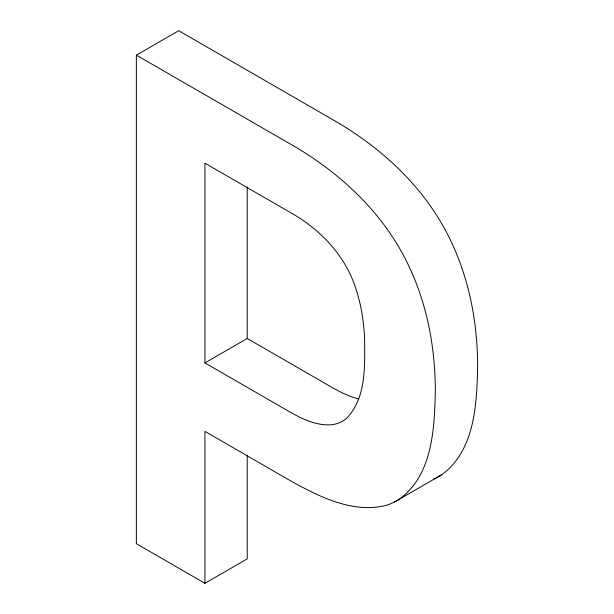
<?xml version="1.0" encoding="UTF-8"?>
<svg xmlns="http://www.w3.org/2000/svg" width="614" height="614" viewBox="0 0 614 614"><rect width="100%" height="100%" fill="white"/><g stroke="black" fill="none" stroke-linecap="round" stroke-linejoin="round"><path stroke-width="0.92" d="M394.533 501.976L441.504 474.883C474.791 450.845 476.725 404.749 477.638 367.356C477.707 317.469 466.955 266.913 441.658 223.55C416.215 179.818 377.265 145.303 333.717 120.214L178.674 30.7L136.362 55.13L136.362 543.712L204.922 583.3L247.235 558.87L247.235 455.373M204.922 362.905L290.783 412.47C302.748 419.132 315.857 425.325 329.871 424.873A80.257 46.342 60 0 0 346.38 418.533C366.673 397.872 364.647 365.791 364.632 338.913C363.764 320.838 360.94 302.748 354.831 285.663C343.978 254.142 319.464 228.938 290.783 212.759L204.922 163.186L204.922 362.905L247.235 338.475L333.095 388.04L342.075 392.822L350.471 396.444L358.292 398.923M136.362 55.13L291.404 144.643C334.952 169.733 373.903 204.247 399.346 247.972C424.642 291.343 435.395 341.898 435.326 391.786C434.413 429.178 432.479 475.274 399.192 499.312A149.985 86.589 60 0 1 384.395 505.798C351.569 513.058 319.357 496.695 291.404 481.299L204.922 431.373L204.922 583.3M247.235 186.902L247.235 338.475M441.504 474.883A149.985 86.589 60 0 1 433.591 479.05"/></g></svg>
